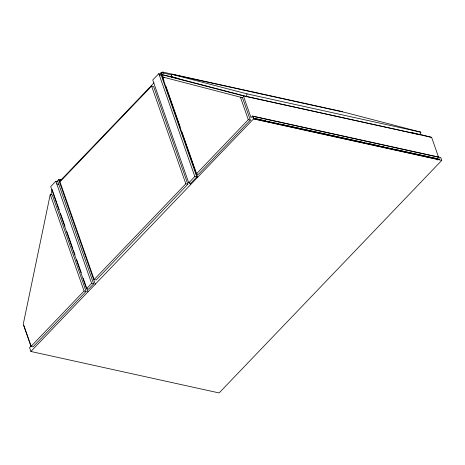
<?xml version="1.0" encoding="UTF-8"?>
<svg xmlns="http://www.w3.org/2000/svg" width="465" height="465" viewBox="0 0 465 465"><rect width="100%" height="100%" fill="white"/><g stroke="black" fill="none" stroke-linecap="round" stroke-linejoin="round"><path stroke-width="0.7" d="M50.255 194.44L23.25 324.215L31.027 346.419L33.05 346.867L86.095 291.456L52.278 194.887L50.255 194.44L84.072 291.009L86.095 291.456M50.883 195.009L52.057 189.348L56.608 202.333M171.248 76.841L171.847 74.29L345.698 112.6L420.825 132.17L420.226 134.728L246.374 96.412L171.248 76.841L179.019 78.556M246.374 96.412L246.979 93.86L171.847 74.29M55.823 181.216L50.726 186.541L86.513 288.736L88.536 289.184L93.639 283.859L57.852 181.658L55.823 181.216L91.617 283.412L93.639 283.859M158.803 73.656L152.729 79.992L188.749 182.85L190.778 183.297L196.846 176.956L160.826 74.104L158.803 73.656L194.823 176.514L196.846 176.956M56.672 181.722L58.66 179.647L60.683 180.095M160.361 73.424L161.152 72.598L171.765 74.935M161.774 73.052L162.727 72.052L342.763 111.728M59.363 180.426L60.322 179.426L61.74 179.74M59.381 181.699L154.049 82.817M151.602 86.077L59.956 181.809L94.174 279.529L96.197 279.977L187.848 184.245L153.63 86.525L151.602 86.077L185.826 183.803L187.848 184.245M94.174 279.529L185.826 183.803M31.027 346.419L84.072 291.009M86.513 288.736L91.617 283.412M196.346 173.957L248.298 119.685L250.327 120.133L198.369 174.404L196.346 173.957L162.361 76.917L164.383 77.359M23.773 325.279L31.056 346.088L29.551 347.663L30.882 351.47L219.108 392.948L441.75 160.402L440.733 157.501L252.507 116.023L251.001 117.599L243.398 95.883L161.872 74.65L175.317 77.609M188.749 182.85L194.823 176.514M30.882 351.47L253.524 118.918L441.75 160.402M253.437 118.343L437.053 158.815L438.565 157.234L252.815 116.302L253.669 118.738L439.419 159.675L431.625 137.367L418.971 134.071M246.979 93.86L420.825 132.17M159.222 74.853L161.245 75.301M243.398 95.883L431.625 137.367M250.327 120.133L242.468 97.702L240.446 97.255L248.298 119.685M254.535 118.377L265.858 120.871M267.276 121.185L270.107 121.807M271.519 122.121L274.35 122.743M275.768 123.056L278.599 123.678M280.011 123.992L284.964 125.079M286.382 125.393L364.926 142.703M366.344 143.017L379.789 145.981M381.201 146.289L384.032 146.917M385.45 147.225L388.275 147.853M389.693 148.161L392.524 148.788M393.936 149.096L398.894 150.189M400.307 150.503L437.106 158.612M56.777 183.925L58.799 184.367M412.502 132.717L420.226 134.728M162.361 76.917L242.468 97.702M437.053 158.815L437.484 160.03M252.507 116.023L253.524 118.918M162.727 72.052L163.209 73.418M161.152 72.598L164.023 80.8M165.941 86.263L180.298 127.271M181.734 131.368L197.77 177.153M189.732 182.751L190.447 184.803M58.66 179.647L95.278 284.208M57.085 203.699L59.241 209.849M60.433 213.266L64.984 226.252M66.896 231.715L72.877 248.798M73.36 250.17L75.034 254.954M76.708 259.737L81.253 272.717M83.171 278.186L87.955 291.851"/></g></svg>
